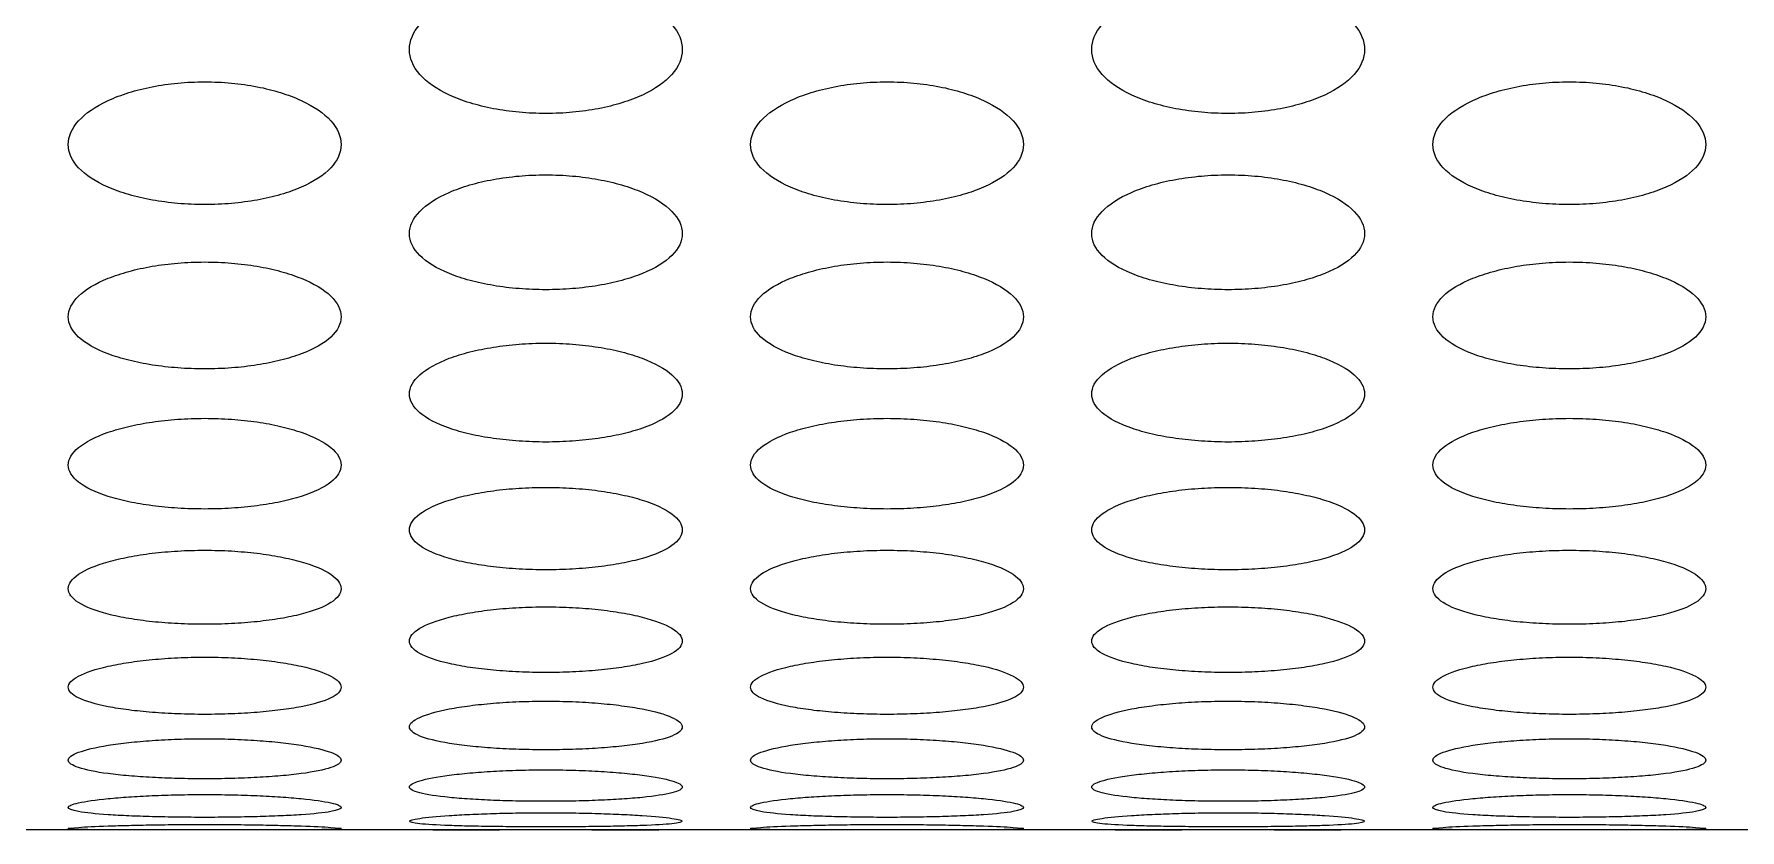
# Model space of a CAD drawing. Header units: millimetres. Extents: x 324 to 7054, y -67 to 2159.
# Drawn here: x 1765 to 1815, y 1321 to 1344.3 of the extents above; entities that cross this region are included whole.
import ezdxf

# ---------------------------------------------------------------- set-up
doc = ezdxf.new("R2010")
doc.units = ezdxf.units.MM
doc.header["$LTSCALE"] = 153.67
doc.layers.get('0').update_dxf_attribs({"linetype": 'CONTINUOUS'})
doc.layers.add('02___PRT_ALL_AXES', color=7, linetype='CONTINUOUS')

msp = doc.modelspace()

# ---------------------------------------------------------------- linework, layer by layer
at = {"linetype": 'Continuous'}
msp.add_line((2024.76484, 1320.97699), (1484.30467, 1320.97699), dxfattribs=at)
at = {"layer": '02___PRT_ALL_AXES', "linetype": 'Continuous'}
for p, q in [((1768.67301, 1320.97699), (1768.6473, 1320.97699)), ((1771.42576, 1320.97699), (1771.39649, 1320.97699)), ((1788.67301, 1320.97699), (1788.6473, 1320.97699)), ((1791.42576, 1320.97699), (1791.39649, 1320.97699)), ((1808.67301, 1320.97699), (1808.6473, 1320.97699)), ((1811.42576, 1320.97699), (1811.39649, 1320.97699))]:
    msp.add_line(p, q, dxfattribs=at)
for points, knots in [([(1780.03476, 1341.97658), (1779.76893, 1341.97674), (1779.24531, 1342.00055), (1778.48961, 1342.10654), (1777.79947, 1342.2769), (1776.98616, 1342.58539), (1776.24385, 1343.10282), (1775.9302, 1343.84947), (1776.24394, 1344.60631), (1776.98437, 1345.14764), (1777.79615, 1345.47568), (1778.48659, 1345.65893), (1779.24381, 1345.77377), (1779.76846, 1345.79963), (1780.03476, 1345.7998)], [0, 0, 0, 0, 0.0625, 0.125, 0.1875, 0.25, 0.375, 0.5, 0.625, 0.75, 0.8125, 0.875, 0.9375, 1, 1, 1, 1]), ([(1780.03476, 1345.7998), (1780.30058, 1345.79962), (1780.8242, 1345.77386), (1781.5799, 1345.6595), (1782.27004, 1345.47679), (1783.08335, 1345.14874), (1783.82566, 1344.6069), (1784.13932, 1343.84804), (1783.82557, 1343.10341), (1783.08514, 1342.58644), (1782.27336, 1342.27793), (1781.58292, 1342.10707), (1780.8257, 1342.00063), (1780.30105, 1341.97674), (1780.03476, 1341.97658)], [0, 0, 0, 0, 0.0625, 0.125, 0.1875, 0.25, 0.375, 0.5, 0.625, 0.75, 0.8125, 0.875, 0.9375, 1, 1, 1, 1]), ([(1800.03476, 1341.97658), (1799.76893, 1341.97674), (1799.24531, 1342.00055), (1798.48961, 1342.10654), (1797.79947, 1342.2769), (1796.98616, 1342.58539), (1796.24385, 1343.10282), (1795.9302, 1343.84947), (1796.24394, 1344.60631), (1796.98437, 1345.14764), (1797.79615, 1345.47568), (1798.48659, 1345.65893), (1799.24381, 1345.77377), (1799.76846, 1345.79963), (1800.03476, 1345.7998)], [0, 0, 0, 0, 0.0625, 0.125, 0.1875, 0.25, 0.375, 0.5, 0.625, 0.75, 0.8125, 0.875, 0.9375, 1, 1, 1, 1]), ([(1800.03476, 1345.7998), (1800.30058, 1345.79962), (1800.8242, 1345.77386), (1801.5799, 1345.6595), (1802.27004, 1345.47679), (1803.08335, 1345.14874), (1803.82566, 1344.6069), (1804.13932, 1343.84804), (1803.82557, 1343.10341), (1803.08514, 1342.58644), (1802.27336, 1342.27793), (1801.58292, 1342.10707), (1800.8257, 1342.00063), (1800.30105, 1341.97674), (1800.03476, 1341.97658)], [0, 0, 0, 0, 0.0625, 0.125, 0.1875, 0.25, 0.375, 0.5, 0.625, 0.75, 0.8125, 0.875, 0.9375, 1, 1, 1, 1]), ([(1770.03476, 1339.30734), (1769.76893, 1339.30749), (1769.24531, 1339.32981), (1768.48961, 1339.42921), (1767.79947, 1339.58902), (1766.98616, 1339.87852), (1766.24385, 1340.36439), (1765.9302, 1341.0664), (1766.24394, 1341.77891), (1766.98437, 1342.28912), (1767.79615, 1342.59849), (1768.48659, 1342.77136), (1769.24381, 1342.87972), (1769.76846, 1342.90413), (1770.03476, 1342.90429)], [0, 0, 0, 0, 0.0625, 0.125, 0.1875, 0.25, 0.375, 0.5, 0.625, 0.75, 0.8125, 0.875, 0.9375, 1, 1, 1, 1]), ([(1770.03476, 1342.90429), (1770.30058, 1342.90412), (1770.8242, 1342.87981), (1771.5799, 1342.7719), (1772.27004, 1342.59953), (1773.08335, 1342.29016), (1773.82566, 1341.77946), (1774.13932, 1341.06506), (1773.82557, 1340.36495), (1773.08514, 1339.8795), (1772.27336, 1339.58999), (1771.58292, 1339.42971), (1770.8257, 1339.32989), (1770.30105, 1339.30748), (1770.03476, 1339.30734)], [0, 0, 0, 0, 0.0625, 0.125, 0.1875, 0.25, 0.375, 0.5, 0.625, 0.75, 0.8125, 0.875, 0.9375, 1, 1, 1, 1]), ([(1790.03476, 1339.30734), (1789.76893, 1339.30749), (1789.24531, 1339.32981), (1788.48961, 1339.42921), (1787.79947, 1339.58902), (1786.98616, 1339.87852), (1786.24385, 1340.36439), (1785.9302, 1341.0664), (1786.24394, 1341.77891), (1786.98437, 1342.28912), (1787.79615, 1342.59849), (1788.48659, 1342.77136), (1789.24381, 1342.87972), (1789.76846, 1342.90413), (1790.03476, 1342.90429)], [0, 0, 0, 0, 0.0625, 0.125, 0.1875, 0.25, 0.375, 0.5, 0.625, 0.75, 0.8125, 0.875, 0.9375, 1, 1, 1, 1]), ([(1790.03476, 1342.90429), (1790.30058, 1342.90412), (1790.8242, 1342.87981), (1791.5799, 1342.7719), (1792.27004, 1342.59953), (1793.08335, 1342.29016), (1793.82566, 1341.77946), (1794.13932, 1341.06506), (1793.82557, 1340.36495), (1793.08514, 1339.8795), (1792.27336, 1339.58999), (1791.58292, 1339.42971), (1790.8257, 1339.32989), (1790.30105, 1339.30748), (1790.03476, 1339.30734)], [0, 0, 0, 0, 0.0625, 0.125, 0.1875, 0.25, 0.375, 0.5, 0.625, 0.75, 0.8125, 0.875, 0.9375, 1, 1, 1, 1]), ([(1810.03476, 1339.30734), (1809.76893, 1339.30749), (1809.24531, 1339.32981), (1808.48961, 1339.42921), (1807.79947, 1339.58902), (1806.98616, 1339.87852), (1806.24385, 1340.36439), (1805.9302, 1341.0664), (1806.24394, 1341.77891), (1806.98437, 1342.28912), (1807.79615, 1342.59849), (1808.48659, 1342.77136), (1809.24381, 1342.87972), (1809.76846, 1342.90413), (1810.03476, 1342.90429)], [0, 0, 0, 0, 0.0625, 0.125, 0.1875, 0.25, 0.375, 0.5, 0.625, 0.75, 0.8125, 0.875, 0.9375, 1, 1, 1, 1]), ([(1810.03476, 1342.90429), (1810.30058, 1342.90412), (1810.8242, 1342.87981), (1811.5799, 1342.7719), (1812.27004, 1342.59953), (1813.08335, 1342.29016), (1813.82566, 1341.77946), (1814.13932, 1341.06506), (1813.82557, 1340.36495), (1813.08514, 1339.8795), (1812.27336, 1339.58999), (1811.58292, 1339.42971), (1810.8257, 1339.32989), (1810.30105, 1339.30748), (1810.03476, 1339.30734)], [0, 0, 0, 0, 0.0625, 0.125, 0.1875, 0.25, 0.375, 0.5, 0.625, 0.75, 0.8125, 0.875, 0.9375, 1, 1, 1, 1]), ([(1780.03476, 1336.81093), (1779.76893, 1336.81107), (1779.24531, 1336.83188), (1778.48961, 1336.9246), (1777.79947, 1337.0737), (1776.98616, 1337.34391), (1776.24385, 1337.79775), (1775.9302, 1338.4544), (1776.24394, 1339.12187), (1776.98437, 1339.60046), (1777.79615, 1339.89084), (1778.48659, 1340.05316), (1779.24381, 1340.15494), (1779.76846, 1340.17786), (1780.03476, 1340.17801)], [0, 0, 0, 0, 0.0625, 0.125, 0.1875, 0.25, 0.375, 0.5, 0.625, 0.75, 0.8125, 0.875, 0.9375, 1, 1, 1, 1]), ([(1780.03476, 1340.17801), (1780.30058, 1340.17786), (1780.8242, 1340.15502), (1781.5799, 1340.05367), (1782.27004, 1339.89182), (1783.08335, 1339.60143), (1783.82566, 1339.12239), (1784.13932, 1338.45314), (1783.82557, 1337.79827), (1783.08514, 1337.34482), (1782.27336, 1337.0746), (1781.58292, 1336.92506), (1780.8257, 1336.83196), (1780.30105, 1336.81107), (1780.03476, 1336.81093)], [0, 0, 0, 0, 0.0625, 0.125, 0.1875, 0.25, 0.375, 0.5, 0.625, 0.75, 0.8125, 0.875, 0.9375, 1, 1, 1, 1]), ([(1800.03476, 1336.81093), (1799.76893, 1336.81107), (1799.24531, 1336.83188), (1798.48961, 1336.9246), (1797.79947, 1337.0737), (1796.98616, 1337.34391), (1796.24385, 1337.79775), (1795.9302, 1338.4544), (1796.24394, 1339.12187), (1796.98437, 1339.60046), (1797.79615, 1339.89084), (1798.48659, 1340.05316), (1799.24381, 1340.15494), (1799.76846, 1340.17786), (1800.03476, 1340.17801)], [0, 0, 0, 0, 0.0625, 0.125, 0.1875, 0.25, 0.375, 0.5, 0.625, 0.75, 0.8125, 0.875, 0.9375, 1, 1, 1, 1]), ([(1800.03476, 1340.17801), (1800.30058, 1340.17786), (1800.8242, 1340.15502), (1801.5799, 1340.05367), (1802.27004, 1339.89182), (1803.08335, 1339.60143), (1803.82566, 1339.12239), (1804.13932, 1338.45314), (1803.82557, 1337.79827), (1803.08514, 1337.34482), (1802.27336, 1337.0746), (1801.58292, 1336.92506), (1800.8257, 1336.83196), (1800.30105, 1336.81107), (1800.03476, 1336.81093)], [0, 0, 0, 0, 0.0625, 0.125, 0.1875, 0.25, 0.375, 0.5, 0.625, 0.75, 0.8125, 0.875, 0.9375, 1, 1, 1, 1]), ([(1770.03476, 1334.48986), (1769.76893, 1334.48999), (1769.24531, 1334.50927), (1768.48961, 1334.59521), (1767.79947, 1334.73345), (1766.98616, 1334.9841), (1766.24385, 1335.40545), (1765.9302, 1336.0161), (1766.24394, 1336.63785), (1766.98437, 1337.08434), (1767.79615, 1337.35545), (1768.48659, 1337.50706), (1769.24381, 1337.60214), (1769.76846, 1337.62356), (1770.03476, 1337.6237)], [0, 0, 0, 0, 0.0625, 0.125, 0.1875, 0.25, 0.375, 0.5, 0.625, 0.75, 0.8125, 0.875, 0.9375, 1, 1, 1, 1]), ([(1770.03476, 1337.6237), (1770.30058, 1337.62356), (1770.8242, 1337.60222), (1771.5799, 1337.50753), (1772.27004, 1337.35636), (1773.08335, 1337.08524), (1773.82566, 1336.63833), (1774.13932, 1336.01493), (1773.82557, 1335.40594), (1773.08514, 1334.98495), (1772.27336, 1334.73429), (1771.58292, 1334.59564), (1770.8257, 1334.50935), (1770.30105, 1334.48998), (1770.03476, 1334.48986)], [0, 0, 0, 0, 0.0625, 0.125, 0.1875, 0.25, 0.375, 0.5, 0.625, 0.75, 0.8125, 0.875, 0.9375, 1, 1, 1, 1]), ([(1790.03476, 1334.48986), (1789.76893, 1334.48999), (1789.24531, 1334.50927), (1788.48961, 1334.59521), (1787.79947, 1334.73345), (1786.98616, 1334.9841), (1786.24385, 1335.40545), (1785.9302, 1336.0161), (1786.24394, 1336.63785), (1786.98437, 1337.08434), (1787.79615, 1337.35545), (1788.48659, 1337.50706), (1789.24381, 1337.60214), (1789.76846, 1337.62356), (1790.03476, 1337.6237)], [0, 0, 0, 0, 0.0625, 0.125, 0.1875, 0.25, 0.375, 0.5, 0.625, 0.75, 0.8125, 0.875, 0.9375, 1, 1, 1, 1]), ([(1790.03476, 1337.6237), (1790.30058, 1337.62356), (1790.8242, 1337.60222), (1791.5799, 1337.50753), (1792.27004, 1337.35636), (1793.08335, 1337.08524), (1793.82566, 1336.63833), (1794.13932, 1336.01493), (1793.82557, 1335.40594), (1793.08514, 1334.98495), (1792.27336, 1334.73429), (1791.58292, 1334.59564), (1790.8257, 1334.50935), (1790.30105, 1334.48998), (1790.03476, 1334.48986)], [0, 0, 0, 0, 0.0625, 0.125, 0.1875, 0.25, 0.375, 0.5, 0.625, 0.75, 0.8125, 0.875, 0.9375, 1, 1, 1, 1]), ([(1810.03476, 1334.48986), (1809.76893, 1334.48999), (1809.24531, 1334.50927), (1808.48961, 1334.59521), (1807.79947, 1334.73345), (1806.98616, 1334.9841), (1806.24385, 1335.40545), (1805.9302, 1336.0161), (1806.24394, 1336.63785), (1806.98437, 1337.08434), (1807.79615, 1337.35545), (1808.48659, 1337.50706), (1809.24381, 1337.60214), (1809.76846, 1337.62356), (1810.03476, 1337.6237)], [0, 0, 0, 0, 0.0625, 0.125, 0.1875, 0.25, 0.375, 0.5, 0.625, 0.75, 0.8125, 0.875, 0.9375, 1, 1, 1, 1]), ([(1810.03476, 1337.6237), (1810.30058, 1337.62356), (1810.8242, 1337.60222), (1811.5799, 1337.50753), (1812.27004, 1337.35636), (1813.08335, 1337.08524), (1813.82566, 1336.63833), (1814.13932, 1336.01493), (1813.82557, 1335.40594), (1813.08514, 1334.98495), (1812.27336, 1334.73429), (1811.58292, 1334.59564), (1810.8257, 1334.50935), (1810.30105, 1334.48998), (1810.03476, 1334.48986)], [0, 0, 0, 0, 0.0625, 0.125, 0.1875, 0.25, 0.375, 0.5, 0.625, 0.75, 0.8125, 0.875, 0.9375, 1, 1, 1, 1]), ([(1780.03476, 1332.34644), (1779.76893, 1332.34656), (1779.24531, 1332.36431), (1778.48961, 1332.44337), (1777.79947, 1332.57061), (1776.98616, 1332.80145), (1776.24385, 1333.1899), (1775.9302, 1333.75392), (1776.24394, 1334.32935), (1776.98437, 1334.74328), (1777.79615, 1334.99484), (1778.48659, 1335.13559), (1779.24381, 1335.22389), (1779.76846, 1335.24379), (1780.03476, 1335.24392)], [0, 0, 0, 0, 0.0625, 0.125, 0.1875, 0.25, 0.375, 0.5, 0.625, 0.75, 0.8125, 0.875, 0.9375, 1, 1, 1, 1]), ([(1780.03476, 1335.24392), (1780.30058, 1335.24379), (1780.8242, 1335.22397), (1781.5799, 1335.13603), (1782.27004, 1334.99569), (1783.08335, 1334.74412), (1783.82566, 1334.32979), (1784.13932, 1333.75284), (1783.82557, 1333.19035), (1783.08514, 1332.80224), (1782.27336, 1332.57139), (1781.58292, 1332.44377), (1780.8257, 1332.36437), (1780.30105, 1332.34656), (1780.03476, 1332.34644)], [0, 0, 0, 0, 0.0625, 0.125, 0.1875, 0.25, 0.375, 0.5, 0.625, 0.75, 0.8125, 0.875, 0.9375, 1, 1, 1, 1]), ([(1800.03476, 1332.34644), (1799.76893, 1332.34656), (1799.24531, 1332.36431), (1798.48961, 1332.44337), (1797.79947, 1332.57061), (1796.98616, 1332.80145), (1796.24385, 1333.1899), (1795.9302, 1333.75392), (1796.24394, 1334.32935), (1796.98437, 1334.74328), (1797.79615, 1334.99484), (1798.48659, 1335.13559), (1799.24381, 1335.22389), (1799.76846, 1335.24379), (1800.03476, 1335.24392)], [0, 0, 0, 0, 0.0625, 0.125, 0.1875, 0.25, 0.375, 0.5, 0.625, 0.75, 0.8125, 0.875, 0.9375, 1, 1, 1, 1]), ([(1800.03476, 1335.24392), (1800.30058, 1335.24379), (1800.8242, 1335.22397), (1801.5799, 1335.13603), (1802.27004, 1334.99569), (1803.08335, 1334.74412), (1803.82566, 1334.32979), (1804.13932, 1333.75284), (1803.82557, 1333.19035), (1803.08514, 1332.80224), (1802.27336, 1332.57139), (1801.58292, 1332.44377), (1800.8257, 1332.36437), (1800.30105, 1332.34656), (1800.03476, 1332.34644)], [0, 0, 0, 0, 0.0625, 0.125, 0.1875, 0.25, 0.375, 0.5, 0.625, 0.75, 0.8125, 0.875, 0.9375, 1, 1, 1, 1]), ([(1770.03476, 1330.38284), (1769.76893, 1330.38294), (1769.24531, 1330.39912), (1768.48961, 1330.47124), (1767.79947, 1330.58736), (1766.98616, 1330.79816), (1766.24385, 1331.15331), (1765.9302, 1331.67014), (1766.24394, 1332.19866), (1766.98437, 1332.57963), (1767.79615, 1332.81139), (1768.48659, 1332.94114), (1769.24381, 1333.02257), (1769.76846, 1333.04092), (1770.03476, 1333.04104)], [0, 0, 0, 0, 0.0625, 0.125, 0.1875, 0.25, 0.375, 0.5, 0.625, 0.75, 0.8125, 0.875, 0.9375, 1, 1, 1, 1]), ([(1770.03476, 1333.04104), (1770.30058, 1333.04092), (1770.8242, 1333.02264), (1771.5799, 1332.94154), (1772.27004, 1332.81218), (1773.08335, 1332.5804), (1773.82566, 1332.19907), (1774.13932, 1331.66915), (1773.82557, 1331.15372), (1773.08514, 1330.79887), (1772.27336, 1330.58807), (1771.58292, 1330.4716), (1770.8257, 1330.39918), (1770.30105, 1330.38294), (1770.03476, 1330.38284)], [0, 0, 0, 0, 0.0625, 0.125, 0.1875, 0.25, 0.375, 0.5, 0.625, 0.75, 0.8125, 0.875, 0.9375, 1, 1, 1, 1]), ([(1790.03476, 1330.38284), (1789.76893, 1330.38294), (1789.24531, 1330.39912), (1788.48961, 1330.47124), (1787.79947, 1330.58736), (1786.98616, 1330.79816), (1786.24385, 1331.15331), (1785.9302, 1331.67014), (1786.24394, 1332.19866), (1786.98437, 1332.57963), (1787.79615, 1332.81139), (1788.48659, 1332.94114), (1789.24381, 1333.02257), (1789.76846, 1333.04092), (1790.03476, 1333.04104)], [0, 0, 0, 0, 0.0625, 0.125, 0.1875, 0.25, 0.375, 0.5, 0.625, 0.75, 0.8125, 0.875, 0.9375, 1, 1, 1, 1]), ([(1790.03476, 1333.04104), (1790.30058, 1333.04092), (1790.8242, 1333.02264), (1791.5799, 1332.94154), (1792.27004, 1332.81218), (1793.08335, 1332.5804), (1793.82566, 1332.19907), (1794.13932, 1331.66915), (1793.82557, 1331.15372), (1793.08514, 1330.79887), (1792.27336, 1330.58807), (1791.58292, 1330.4716), (1790.8257, 1330.39918), (1790.30105, 1330.38294), (1790.03476, 1330.38284)], [0, 0, 0, 0, 0.0625, 0.125, 0.1875, 0.25, 0.375, 0.5, 0.625, 0.75, 0.8125, 0.875, 0.9375, 1, 1, 1, 1]), ([(1810.03476, 1330.38284), (1809.76893, 1330.38294), (1809.24531, 1330.39912), (1808.48961, 1330.47124), (1807.79947, 1330.58736), (1806.98616, 1330.79816), (1806.24385, 1331.15331), (1805.9302, 1331.67014), (1806.24394, 1332.19866), (1806.98437, 1332.57963), (1807.79615, 1332.81139), (1808.48659, 1332.94114), (1809.24381, 1333.02257), (1809.76846, 1333.04092), (1810.03476, 1333.04104)], [0, 0, 0, 0, 0.0625, 0.125, 0.1875, 0.25, 0.375, 0.5, 0.625, 0.75, 0.8125, 0.875, 0.9375, 1, 1, 1, 1]), ([(1810.03476, 1333.04104), (1810.30058, 1333.04092), (1810.8242, 1333.02264), (1811.5799, 1332.94154), (1812.27004, 1332.81218), (1813.08335, 1332.5804), (1813.82566, 1332.19907), (1814.13932, 1331.66915), (1813.82557, 1331.15372), (1813.08514, 1330.79887), (1812.27336, 1330.58807), (1811.58292, 1330.4716), (1810.8257, 1330.39918), (1810.30105, 1330.38294), (1810.03476, 1330.38284)], [0, 0, 0, 0, 0.0625, 0.125, 0.1875, 0.25, 0.375, 0.5, 0.625, 0.75, 0.8125, 0.875, 0.9375, 1, 1, 1, 1]), ([(1780.03476, 1328.601), (1779.76893, 1328.6011), (1779.24531, 1328.6157), (1778.48961, 1328.6808), (1777.79947, 1328.78567), (1776.98616, 1328.97622), (1776.24385, 1329.29772), (1775.9302, 1329.76685), (1776.24394, 1330.24793), (1776.98437, 1330.59555), (1777.79615, 1330.80729), (1778.48659, 1330.92589), (1779.24381, 1331.00037), (1779.76846, 1331.01716), (1780.03476, 1331.01727)], [0, 0, 0, 0, 0.0625, 0.125, 0.1875, 0.25, 0.375, 0.5, 0.625, 0.75, 0.8125, 0.875, 0.9375, 1, 1, 1, 1]), ([(1780.03476, 1331.01727), (1780.30058, 1331.01716), (1780.8242, 1331.00043), (1781.5799, 1330.92626), (1782.27004, 1330.808), (1783.08335, 1330.59625), (1783.82566, 1330.2483), (1784.13932, 1329.76595), (1783.82557, 1329.29809), (1783.08514, 1328.97687), (1782.27336, 1328.78631), (1781.58292, 1328.68112), (1780.8257, 1328.61575), (1780.30105, 1328.60109), (1780.03476, 1328.601)], [0, 0, 0, 0, 0.0625, 0.125, 0.1875, 0.25, 0.375, 0.5, 0.625, 0.75, 0.8125, 0.875, 0.9375, 1, 1, 1, 1]), ([(1800.03476, 1328.601), (1799.76893, 1328.6011), (1799.24531, 1328.6157), (1798.48961, 1328.6808), (1797.79947, 1328.78567), (1796.98616, 1328.97622), (1796.24385, 1329.29772), (1795.9302, 1329.76685), (1796.24394, 1330.24793), (1796.98437, 1330.59555), (1797.79615, 1330.80729), (1798.48659, 1330.92589), (1799.24381, 1331.00037), (1799.76846, 1331.01716), (1800.03476, 1331.01727)], [0, 0, 0, 0, 0.0625, 0.125, 0.1875, 0.25, 0.375, 0.5, 0.625, 0.75, 0.8125, 0.875, 0.9375, 1, 1, 1, 1]), ([(1800.03476, 1331.01727), (1800.30058, 1331.01716), (1800.8242, 1331.00043), (1801.5799, 1330.92626), (1802.27004, 1330.808), (1803.08335, 1330.59625), (1803.82566, 1330.2483), (1804.13932, 1329.76595), (1803.82557, 1329.29809), (1803.08514, 1328.97687), (1802.27336, 1328.78631), (1801.58292, 1328.68112), (1800.8257, 1328.61575), (1800.30105, 1328.60109), (1800.03476, 1328.601)], [0, 0, 0, 0, 0.0625, 0.125, 0.1875, 0.25, 0.375, 0.5, 0.625, 0.75, 0.8125, 0.875, 0.9375, 1, 1, 1, 1]), ([(1770.03476, 1327.00272), (1769.76893, 1327.0028), (1769.24531, 1327.01581), (1768.48961, 1327.07382), (1767.79947, 1327.16735), (1766.98616, 1327.33746), (1766.24385, 1327.62498), (1765.9302, 1328.04594), (1766.24394, 1328.4791), (1766.98437, 1328.79302), (1767.79615, 1328.98452), (1768.48659, 1329.09188), (1769.24381, 1329.15933), (1769.76846, 1329.17453), (1770.03476, 1329.17463)], [0, 0, 0, 0, 0.0625, 0.125, 0.1875, 0.25, 0.375, 0.5, 0.625, 0.75, 0.8125, 0.875, 0.9375, 1, 1, 1, 1]), ([(1770.03476, 1329.17463), (1770.30058, 1329.17453), (1770.8242, 1329.15938), (1771.5799, 1329.09221), (1772.27004, 1328.98517), (1773.08335, 1328.79366), (1773.82566, 1328.47943), (1774.13932, 1328.04513), (1773.82557, 1327.62532), (1773.08514, 1327.33804), (1772.27336, 1327.16792), (1771.58292, 1327.07411), (1770.8257, 1327.01586), (1770.30105, 1327.0028), (1770.03476, 1327.00272)], [0, 0, 0, 0, 0.0625, 0.125, 0.1875, 0.25, 0.375, 0.5, 0.625, 0.75, 0.8125, 0.875, 0.9375, 1, 1, 1, 1]), ([(1790.03476, 1327.00272), (1789.76893, 1327.0028), (1789.24531, 1327.01581), (1788.48961, 1327.07382), (1787.79947, 1327.16735), (1786.98616, 1327.33746), (1786.24385, 1327.62498), (1785.9302, 1328.04594), (1786.24394, 1328.4791), (1786.98437, 1328.79302), (1787.79615, 1328.98452), (1788.48659, 1329.09188), (1789.24381, 1329.15933), (1789.76846, 1329.17453), (1790.03476, 1329.17463)], [0, 0, 0, 0, 0.0625, 0.125, 0.1875, 0.25, 0.375, 0.5, 0.625, 0.75, 0.8125, 0.875, 0.9375, 1, 1, 1, 1]), ([(1790.03476, 1329.17463), (1790.30058, 1329.17453), (1790.8242, 1329.15938), (1791.5799, 1329.09221), (1792.27004, 1328.98517), (1793.08335, 1328.79366), (1793.82566, 1328.47943), (1794.13932, 1328.04513), (1793.82557, 1327.62532), (1793.08514, 1327.33804), (1792.27336, 1327.16792), (1791.58292, 1327.07411), (1790.8257, 1327.01586), (1790.30105, 1327.0028), (1790.03476, 1327.00272)], [0, 0, 0, 0, 0.0625, 0.125, 0.1875, 0.25, 0.375, 0.5, 0.625, 0.75, 0.8125, 0.875, 0.9375, 1, 1, 1, 1]), ([(1810.03476, 1327.00272), (1809.76893, 1327.0028), (1809.24531, 1327.01581), (1808.48961, 1327.07382), (1807.79947, 1327.16735), (1806.98616, 1327.33746), (1806.24385, 1327.62498), (1805.9302, 1328.04594), (1806.24394, 1328.4791), (1806.98437, 1328.79302), (1807.79615, 1328.98452), (1808.48659, 1329.09188), (1809.24381, 1329.15933), (1809.76846, 1329.17453), (1810.03476, 1329.17463)], [0, 0, 0, 0, 0.0625, 0.125, 0.1875, 0.25, 0.375, 0.5, 0.625, 0.75, 0.8125, 0.875, 0.9375, 1, 1, 1, 1]), ([(1810.03476, 1329.17463), (1810.30058, 1329.17453), (1810.8242, 1329.15938), (1811.5799, 1329.09221), (1812.27004, 1328.98517), (1813.08335, 1328.79366), (1813.82566, 1328.47943), (1814.13932, 1328.04513), (1813.82557, 1327.62532), (1813.08514, 1327.33804), (1812.27336, 1327.16792), (1811.58292, 1327.07411), (1810.8257, 1327.01586), (1810.30105, 1327.0028), (1810.03476, 1327.00272)], [0, 0, 0, 0, 0.0625, 0.125, 0.1875, 0.25, 0.375, 0.5, 0.625, 0.75, 0.8125, 0.875, 0.9375, 1, 1, 1, 1]), ([(1780.03476, 1325.58959), (1779.76893, 1325.58966), (1779.24531, 1325.60106), (1778.48961, 1325.65193), (1777.79947, 1325.73402), (1776.98616, 1325.88352), (1776.24385, 1326.13678), (1775.9302, 1326.50914), (1776.24394, 1326.89395), (1776.98437, 1327.17386), (1777.79615, 1327.34493), (1778.48659, 1327.44092), (1779.24381, 1327.50128), (1779.76846, 1327.51489), (1780.03476, 1327.51498)], [0, 0, 0, 0, 0.0625, 0.125, 0.1875, 0.25, 0.375, 0.5, 0.625, 0.75, 0.8125, 0.875, 0.9375, 1, 1, 1, 1]), ([(1780.03476, 1327.51498), (1780.30058, 1327.51489), (1780.8242, 1327.50133), (1781.5799, 1327.44122), (1782.27004, 1327.34551), (1783.08335, 1327.17444), (1783.82566, 1326.89424), (1784.13932, 1326.50842), (1783.82557, 1326.13708), (1783.08514, 1325.88403), (1782.27336, 1325.73452), (1781.58292, 1325.65219), (1780.8257, 1325.6011), (1780.30105, 1325.58966), (1780.03476, 1325.58959)], [0, 0, 0, 0, 0.0625, 0.125, 0.1875, 0.25, 0.375, 0.5, 0.625, 0.75, 0.8125, 0.875, 0.9375, 1, 1, 1, 1]), ([(1800.03476, 1325.58959), (1799.76893, 1325.58966), (1799.24531, 1325.60106), (1798.48961, 1325.65193), (1797.79947, 1325.73402), (1796.98616, 1325.88352), (1796.24385, 1326.13678), (1795.9302, 1326.50914), (1796.24394, 1326.89395), (1796.98437, 1327.17386), (1797.79615, 1327.34493), (1798.48659, 1327.44092), (1799.24381, 1327.50128), (1799.76846, 1327.51489), (1800.03476, 1327.51498)], [0, 0, 0, 0, 0.0625, 0.125, 0.1875, 0.25, 0.375, 0.5, 0.625, 0.75, 0.8125, 0.875, 0.9375, 1, 1, 1, 1]), ([(1800.03476, 1327.51498), (1800.30058, 1327.51489), (1800.8242, 1327.50133), (1801.5799, 1327.44122), (1802.27004, 1327.34551), (1803.08335, 1327.17444), (1803.82566, 1326.89424), (1804.13932, 1326.50842), (1803.82557, 1326.13708), (1803.08514, 1325.88403), (1802.27336, 1325.73452), (1801.58292, 1325.65219), (1800.8257, 1325.6011), (1800.30105, 1325.58966), (1800.03476, 1325.58959)], [0, 0, 0, 0, 0.0625, 0.125, 0.1875, 0.25, 0.375, 0.5, 0.625, 0.75, 0.8125, 0.875, 0.9375, 1, 1, 1, 1]), ([(1770.03476, 1324.36303), (1769.76893, 1324.36309), (1769.24531, 1324.37287), (1768.48961, 1324.41655), (1767.79947, 1324.48712), (1766.98616, 1324.61585), (1766.24385, 1324.8346), (1765.9302, 1325.15799), (1766.24394, 1325.49406), (1766.98437, 1325.73969), (1767.79615, 1325.89015), (1768.48659, 1325.97469), (1769.24381, 1326.02788), (1769.76846, 1326.03989), (1770.03476, 1326.03997)], [0, 0, 0, 0, 0.0625, 0.125, 0.1875, 0.25, 0.375, 0.5, 0.625, 0.75, 0.8125, 0.875, 0.9375, 1, 1, 1, 1]), ([(1770.03476, 1326.03997), (1770.30058, 1326.03989), (1770.8242, 1326.02793), (1771.5799, 1325.97495), (1772.27004, 1325.89066), (1773.08335, 1325.74019), (1773.82566, 1325.49432), (1774.13932, 1325.15737), (1773.82557, 1324.83485), (1773.08514, 1324.61629), (1772.27336, 1324.48755), (1771.58292, 1324.41677), (1770.8257, 1324.37291), (1770.30105, 1324.36309), (1770.03476, 1324.36303)], [0, 0, 0, 0, 0.0625, 0.125, 0.1875, 0.25, 0.375, 0.5, 0.625, 0.75, 0.8125, 0.875, 0.9375, 1, 1, 1, 1]), ([(1790.03476, 1324.36303), (1789.76893, 1324.36309), (1789.24531, 1324.37287), (1788.48961, 1324.41655), (1787.79947, 1324.48712), (1786.98616, 1324.61585), (1786.24385, 1324.8346), (1785.9302, 1325.15799), (1786.24394, 1325.49406), (1786.98437, 1325.73969), (1787.79615, 1325.89015), (1788.48659, 1325.97469), (1789.24381, 1326.02788), (1789.76846, 1326.03989), (1790.03476, 1326.03997)], [0, 0, 0, 0, 0.0625, 0.125, 0.1875, 0.25, 0.375, 0.5, 0.625, 0.75, 0.8125, 0.875, 0.9375, 1, 1, 1, 1]), ([(1790.03476, 1326.03997), (1790.30058, 1326.03989), (1790.8242, 1326.02793), (1791.5799, 1325.97495), (1792.27004, 1325.89066), (1793.08335, 1325.74019), (1793.82566, 1325.49432), (1794.13932, 1325.15737), (1793.82557, 1324.83485), (1793.08514, 1324.61629), (1792.27336, 1324.48755), (1791.58292, 1324.41677), (1790.8257, 1324.37291), (1790.30105, 1324.36309), (1790.03476, 1324.36303)], [0, 0, 0, 0, 0.0625, 0.125, 0.1875, 0.25, 0.375, 0.5, 0.625, 0.75, 0.8125, 0.875, 0.9375, 1, 1, 1, 1]), ([(1810.03476, 1324.36303), (1809.76893, 1324.36309), (1809.24531, 1324.37287), (1808.48961, 1324.41655), (1807.79947, 1324.48712), (1806.98616, 1324.61585), (1806.24385, 1324.8346), (1805.9302, 1325.15799), (1806.24394, 1325.49406), (1806.98437, 1325.73969), (1807.79615, 1325.89015), (1808.48659, 1325.97469), (1809.24381, 1326.02788), (1809.76846, 1326.03989), (1810.03476, 1326.03997)], [0, 0, 0, 0, 0.0625, 0.125, 0.1875, 0.25, 0.375, 0.5, 0.625, 0.75, 0.8125, 0.875, 0.9375, 1, 1, 1, 1]), ([(1810.03476, 1326.03997), (1810.30058, 1326.03989), (1810.8242, 1326.02793), (1811.5799, 1325.97495), (1812.27004, 1325.89066), (1813.08335, 1325.74019), (1813.82566, 1325.49432), (1814.13932, 1325.15737), (1813.82557, 1324.83485), (1813.08514, 1324.61629), (1812.27336, 1324.48755), (1811.58292, 1324.41677), (1810.8257, 1324.37291), (1810.30105, 1324.36309), (1810.03476, 1324.36303)], [0, 0, 0, 0, 0.0625, 0.125, 0.1875, 0.25, 0.375, 0.5, 0.625, 0.75, 0.8125, 0.875, 0.9375, 1, 1, 1, 1]), ([(1780.03476, 1323.32426), (1779.76893, 1323.32432), (1779.24531, 1323.33247), (1778.48961, 1323.36891), (1777.79947, 1323.42788), (1776.98616, 1323.53573), (1776.24385, 1323.71974), (1775.9302, 1323.99384), (1776.24394, 1324.28084), (1776.98437, 1324.49193), (1777.79615, 1324.62163), (1778.48659, 1324.69463), (1779.24381, 1324.74062), (1779.76846, 1324.751), (1780.03476, 1324.75107)], [0, 0, 0, 0, 0.0625, 0.125, 0.1875, 0.25, 0.375, 0.5, 0.625, 0.75, 0.8125, 0.875, 0.9375, 1, 1, 1, 1]), ([(1780.03476, 1324.75107), (1780.30058, 1324.751), (1780.8242, 1324.74066), (1781.5799, 1324.69486), (1782.27004, 1324.62207), (1783.08335, 1324.49236), (1783.82566, 1324.28105), (1784.13932, 1323.99331), (1783.82557, 1323.71996), (1783.08514, 1323.5361), (1782.27336, 1323.42825), (1781.58292, 1323.36909), (1780.8257, 1323.3325), (1780.30105, 1323.32431), (1780.03476, 1323.32426)], [0, 0, 0, 0, 0.0625, 0.125, 0.1875, 0.25, 0.375, 0.5, 0.625, 0.75, 0.8125, 0.875, 0.9375, 1, 1, 1, 1]), ([(1800.03476, 1323.32426), (1799.76893, 1323.32432), (1799.24531, 1323.33247), (1798.48961, 1323.36891), (1797.79947, 1323.42788), (1796.98616, 1323.53573), (1796.24385, 1323.71974), (1795.9302, 1323.99384), (1796.24394, 1324.28084), (1796.98437, 1324.49193), (1797.79615, 1324.62163), (1798.48659, 1324.69463), (1799.24381, 1324.74062), (1799.76846, 1324.751), (1800.03476, 1324.75107)], [0, 0, 0, 0, 0.0625, 0.125, 0.1875, 0.25, 0.375, 0.5, 0.625, 0.75, 0.8125, 0.875, 0.9375, 1, 1, 1, 1]), ([(1800.03476, 1324.75107), (1800.30058, 1324.751), (1800.8242, 1324.74066), (1801.5799, 1324.69486), (1802.27004, 1324.62207), (1803.08335, 1324.49236), (1803.82566, 1324.28105), (1804.13932, 1323.99331), (1803.82557, 1323.71996), (1803.08514, 1323.5361), (1802.27336, 1323.42825), (1801.58292, 1323.36909), (1800.8257, 1323.3325), (1800.30105, 1323.32431), (1800.03476, 1323.32426)], [0, 0, 0, 0, 0.0625, 0.125, 0.1875, 0.25, 0.375, 0.5, 0.625, 0.75, 0.8125, 0.875, 0.9375, 1, 1, 1, 1]), ([(1770.03476, 1322.47433), (1769.76893, 1322.47438), (1769.24531, 1322.48089), (1768.48961, 1322.51006), (1767.79947, 1322.55738), (1766.98616, 1322.64423), (1766.24385, 1322.79332), (1765.9302, 1323.01786), (1766.24394, 1323.25549), (1766.98437, 1323.43184), (1767.79615, 1323.54066), (1768.48659, 1323.60204), (1769.24381, 1323.64077), (1769.76846, 1323.64952), (1770.03476, 1323.64958)], [0, 0, 0, 0, 0.0625, 0.125, 0.1875, 0.25, 0.375, 0.5, 0.625, 0.75, 0.8125, 0.875, 0.9375, 1, 1, 1, 1]), ([(1770.03476, 1323.64958), (1770.30058, 1323.64952), (1770.8242, 1323.6408), (1771.5799, 1323.60223), (1772.27004, 1323.54102), (1773.08335, 1323.4322), (1773.82566, 1323.25567), (1774.13932, 1323.01742), (1773.82557, 1322.7935), (1773.08514, 1322.64453), (1772.27336, 1322.55767), (1771.58292, 1322.51021), (1770.8257, 1322.48092), (1770.30105, 1322.47438), (1770.03476, 1322.47433)], [0, 0, 0, 0, 0.0625, 0.125, 0.1875, 0.25, 0.375, 0.5, 0.625, 0.75, 0.8125, 0.875, 0.9375, 1, 1, 1, 1]), ([(1790.03476, 1322.47433), (1789.76893, 1322.47438), (1789.24531, 1322.48089), (1788.48961, 1322.51006), (1787.79947, 1322.55738), (1786.98616, 1322.64423), (1786.24385, 1322.79332), (1785.9302, 1323.01786), (1786.24394, 1323.25549), (1786.98437, 1323.43184), (1787.79615, 1323.54066), (1788.48659, 1323.60204), (1789.24381, 1323.64077), (1789.76846, 1323.64952), (1790.03476, 1323.64958)], [0, 0, 0, 0, 0.0625, 0.125, 0.1875, 0.25, 0.375, 0.5, 0.625, 0.75, 0.8125, 0.875, 0.9375, 1, 1, 1, 1]), ([(1790.03476, 1323.64958), (1790.30058, 1323.64952), (1790.8242, 1323.6408), (1791.5799, 1323.60223), (1792.27004, 1323.54102), (1793.08335, 1323.4322), (1793.82566, 1323.25567), (1794.13932, 1323.01742), (1793.82557, 1322.7935), (1793.08514, 1322.64453), (1792.27336, 1322.55767), (1791.58292, 1322.51021), (1790.8257, 1322.48092), (1790.30105, 1322.47438), (1790.03476, 1322.47433)], [0, 0, 0, 0, 0.0625, 0.125, 0.1875, 0.25, 0.375, 0.5, 0.625, 0.75, 0.8125, 0.875, 0.9375, 1, 1, 1, 1]), ([(1810.03476, 1322.47433), (1809.76893, 1322.47438), (1809.24531, 1322.48089), (1808.48961, 1322.51006), (1807.79947, 1322.55738), (1806.98616, 1322.64423), (1806.24385, 1322.79332), (1805.9302, 1323.01786), (1806.24394, 1323.25549), (1806.98437, 1323.43184), (1807.79615, 1323.54066), (1808.48659, 1323.60204), (1809.24381, 1323.64077), (1809.76846, 1323.64952), (1810.03476, 1323.64958)], [0, 0, 0, 0, 0.0625, 0.125, 0.1875, 0.25, 0.375, 0.5, 0.625, 0.75, 0.8125, 0.875, 0.9375, 1, 1, 1, 1]), ([(1810.03476, 1323.64958), (1810.30058, 1323.64952), (1810.8242, 1323.6408), (1811.5799, 1323.60223), (1812.27004, 1323.54102), (1813.08335, 1323.4322), (1813.82566, 1323.25567), (1814.13932, 1323.01742), (1813.82557, 1322.7935), (1813.08514, 1322.64453), (1812.27336, 1322.55767), (1811.58292, 1322.51021), (1810.8257, 1322.48092), (1810.30105, 1322.47438), (1810.03476, 1322.47433)], [0, 0, 0, 0, 0.0625, 0.125, 0.1875, 0.25, 0.375, 0.5, 0.625, 0.75, 0.8125, 0.875, 0.9375, 1, 1, 1, 1]), ([(1780.03476, 1321.81409), (1779.76893, 1321.81412), (1779.24531, 1321.819), (1778.48961, 1321.84086), (1777.79947, 1321.87649), (1776.98616, 1321.94225), (1776.24385, 1322.05627), (1775.9302, 1322.23102), (1776.24394, 1322.41905), (1776.98437, 1322.56047), (1777.79615, 1322.6483), (1778.48659, 1322.69801), (1779.24381, 1322.72945), (1779.76846, 1322.73656), (1780.03476, 1322.7366)], [0, 0, 0, 0, 0.0625, 0.125, 0.1875, 0.25, 0.375, 0.5, 0.625, 0.75, 0.8125, 0.875, 0.9375, 1, 1, 1, 1]), ([(1780.03476, 1322.7366), (1780.30058, 1322.73656), (1780.8242, 1322.72947), (1781.5799, 1322.69816), (1782.27004, 1322.6486), (1783.08335, 1322.56076), (1783.82566, 1322.41919), (1784.13932, 1322.23067), (1783.82557, 1322.05641), (1783.08514, 1321.94247), (1782.27336, 1321.87671), (1781.58292, 1321.84097), (1780.8257, 1321.81902), (1780.30105, 1321.81412), (1780.03476, 1321.81409)], [0, 0, 0, 0, 0.0625, 0.125, 0.1875, 0.25, 0.375, 0.5, 0.625, 0.75, 0.8125, 0.875, 0.9375, 1, 1, 1, 1]), ([(1800.03476, 1321.81409), (1799.76893, 1321.81412), (1799.24531, 1321.819), (1798.48961, 1321.84086), (1797.79947, 1321.87649), (1796.98616, 1321.94225), (1796.24385, 1322.05627), (1795.9302, 1322.23102), (1796.24394, 1322.41905), (1796.98437, 1322.56047), (1797.79615, 1322.6483), (1798.48659, 1322.69801), (1799.24381, 1322.72945), (1799.76846, 1322.73656), (1800.03476, 1322.7366)], [0, 0, 0, 0, 0.0625, 0.125, 0.1875, 0.25, 0.375, 0.5, 0.625, 0.75, 0.8125, 0.875, 0.9375, 1, 1, 1, 1]), ([(1800.03476, 1322.7366), (1800.30058, 1322.73656), (1800.8242, 1322.72947), (1801.5799, 1322.69816), (1802.27004, 1322.6486), (1803.08335, 1322.56076), (1803.82566, 1322.41919), (1804.13932, 1322.23067), (1803.82557, 1322.05641), (1803.08514, 1321.94247), (1802.27336, 1321.87671), (1801.58292, 1321.84097), (1800.8257, 1321.81902), (1800.30105, 1321.81412), (1800.03476, 1321.81409)], [0, 0, 0, 0, 0.0625, 0.125, 0.1875, 0.25, 0.375, 0.5, 0.625, 0.75, 0.8125, 0.875, 0.9375, 1, 1, 1, 1]), ([(1770.03476, 1321.3442), (1769.76893, 1321.34422), (1769.24531, 1321.34745), (1768.48961, 1321.36199), (1767.79947, 1321.38588), (1766.98616, 1321.43049), (1766.24385, 1321.50932), (1765.9302, 1321.63411), (1766.24394, 1321.77235), (1766.98437, 1321.87871), (1767.79615, 1321.94545), (1768.48659, 1321.98344), (1769.24381, 1322.00755), (1769.76846, 1322.01302), (1770.03476, 1322.01305)], [0, 0, 0, 0, 0.0625, 0.125, 0.1875, 0.25, 0.375, 0.5, 0.625, 0.75, 0.8125, 0.875, 0.9375, 1, 1, 1, 1]), ([(1770.03476, 1322.01305), (1770.30058, 1322.01301), (1770.8242, 1322.00757), (1771.5799, 1321.98356), (1772.27004, 1321.94568), (1773.08335, 1321.87893), (1773.82566, 1321.77245), (1774.13932, 1321.63386), (1773.82557, 1321.50942), (1773.08514, 1321.43064), (1772.27336, 1321.38602), (1771.58292, 1321.36206), (1770.8257, 1321.34746), (1770.30105, 1321.34422), (1770.03476, 1321.3442)], [0, 0, 0, 0, 0.0625, 0.125, 0.1875, 0.25, 0.375, 0.5, 0.625, 0.75, 0.8125, 0.875, 0.9375, 1, 1, 1, 1]), ([(1790.03476, 1321.3442), (1789.76893, 1321.34422), (1789.24531, 1321.34745), (1788.48961, 1321.36199), (1787.79947, 1321.38588), (1786.98616, 1321.43049), (1786.24385, 1321.50932), (1785.9302, 1321.63411), (1786.24394, 1321.77235), (1786.98437, 1321.87871), (1787.79615, 1321.94545), (1788.48659, 1321.98344), (1789.24381, 1322.00755), (1789.76846, 1322.01302), (1790.03476, 1322.01305)], [0, 0, 0, 0, 0.0625, 0.125, 0.1875, 0.25, 0.375, 0.5, 0.625, 0.75, 0.8125, 0.875, 0.9375, 1, 1, 1, 1]), ([(1790.03476, 1322.01305), (1790.30058, 1322.01301), (1790.8242, 1322.00757), (1791.5799, 1321.98356), (1792.27004, 1321.94568), (1793.08335, 1321.87893), (1793.82566, 1321.77245), (1794.13932, 1321.63386), (1793.82557, 1321.50942), (1793.08514, 1321.43064), (1792.27336, 1321.38602), (1791.58292, 1321.36206), (1790.8257, 1321.34746), (1790.30105, 1321.34422), (1790.03476, 1321.3442)], [0, 0, 0, 0, 0.0625, 0.125, 0.1875, 0.25, 0.375, 0.5, 0.625, 0.75, 0.8125, 0.875, 0.9375, 1, 1, 1, 1]), ([(1810.03476, 1321.3442), (1809.76893, 1321.34422), (1809.24531, 1321.34745), (1808.48961, 1321.36199), (1807.79947, 1321.38588), (1806.98616, 1321.43049), (1806.24385, 1321.50932), (1805.9302, 1321.63411), (1806.24394, 1321.77235), (1806.98437, 1321.87871), (1807.79615, 1321.94545), (1808.48659, 1321.98344), (1809.24381, 1322.00755), (1809.76846, 1322.01302), (1810.03476, 1322.01305)], [0, 0, 0, 0, 0.0625, 0.125, 0.1875, 0.25, 0.375, 0.5, 0.625, 0.75, 0.8125, 0.875, 0.9375, 1, 1, 1, 1]), ([(1810.03476, 1322.01305), (1810.30058, 1322.01301), (1810.8242, 1322.00757), (1811.5799, 1321.98356), (1812.27004, 1321.94568), (1813.08335, 1321.87893), (1813.82566, 1321.77245), (1814.13932, 1321.63386), (1813.82557, 1321.50942), (1813.08514, 1321.43064), (1812.27336, 1321.38602), (1811.58292, 1321.36206), (1810.8257, 1321.34746), (1810.30105, 1321.34422), (1810.03476, 1321.3442)], [0, 0, 0, 0, 0.0625, 0.125, 0.1875, 0.25, 0.375, 0.5, 0.625, 0.75, 0.8125, 0.875, 0.9375, 1, 1, 1, 1]), ([(1768.6473, 1320.97699), (1768.59797, 1320.97699), (1768.30586, 1320.97702), (1767.79947, 1320.97728), (1766.98616, 1320.97948), (1766.24385, 1320.98774), (1765.9302, 1321.01228), (1766.24394, 1321.05058), (1766.98437, 1321.08653), (1767.79615, 1321.11093), (1768.48659, 1321.12536), (1769.24381, 1321.13475), (1769.76846, 1321.13691), (1770.03476, 1321.13692)], [0, 0, 0, 0, 0.01417063, 0.08458701, 0.15500339, 0.29583616, 0.43666893, 0.5775017, 0.71833446, 0.78875085, 0.85916723, 0.92958362, 1, 1, 1, 1]), ([(1770.03476, 1321.13692), (1770.30058, 1321.13691), (1770.8242, 1321.13476), (1771.5799, 1321.12541), (1772.27004, 1321.11101), (1773.08335, 1321.0866), (1773.82566, 1321.0506), (1774.13932, 1321.01222), (1773.82557, 1320.98777), (1773.08514, 1320.97949), (1772.27336, 1320.97729), (1771.76705, 1320.97702), (1771.47485, 1320.97699), (1771.42576, 1320.97699)], [0, 0, 0, 0, 0.07042265, 0.1408453, 0.21126795, 0.2816906, 0.4225359, 0.5633812, 0.7042265, 0.8450718, 0.91549445, 0.9859171, 1, 1, 1, 1]), ([(1780.03476, 1321.06512), (1779.76893, 1321.06513), (1779.24531, 1321.06671), (1778.48961, 1321.07391), (1777.79947, 1321.08604), (1776.98616, 1321.10945), (1776.24385, 1321.15303), (1775.9302, 1321.22772), (1776.24394, 1321.31604), (1776.98437, 1321.38723), (1777.79615, 1321.43283), (1778.48659, 1321.45905), (1779.24381, 1321.47581), (1779.76846, 1321.47962), (1780.03476, 1321.47965)], [0, 0, 0, 0, 0.0625, 0.125, 0.1875, 0.25, 0.375, 0.5, 0.625, 0.75, 0.8125, 0.875, 0.9375, 1, 1, 1, 1]), ([(1780.03476, 1321.47965), (1780.30058, 1321.47962), (1780.8242, 1321.47582), (1781.5799, 1321.45913), (1782.27004, 1321.43298), (1783.08335, 1321.38738), (1783.82566, 1321.3161), (1784.13932, 1321.22757), (1783.82557, 1321.15309), (1783.08514, 1321.10954), (1782.27336, 1321.08612), (1781.58292, 1321.07394), (1780.8257, 1321.06671), (1780.30105, 1321.06513), (1780.03476, 1321.06512)], [0, 0, 0, 0, 0.0625, 0.125, 0.1875, 0.25, 0.375, 0.5, 0.625, 0.75, 0.8125, 0.875, 0.9375, 1, 1, 1, 1]), ([(1788.6473, 1320.97699), (1788.59797, 1320.97699), (1788.30586, 1320.97702), (1787.79947, 1320.97728), (1786.98616, 1320.97948), (1786.24385, 1320.98774), (1785.9302, 1321.01228), (1786.24394, 1321.05058), (1786.98437, 1321.08653), (1787.79615, 1321.11093), (1788.48659, 1321.12536), (1789.24381, 1321.13475), (1789.76846, 1321.13691), (1790.03476, 1321.13692)], [0, 0, 0, 0, 0.01417063, 0.08458701, 0.15500339, 0.29583616, 0.43666893, 0.5775017, 0.71833446, 0.78875085, 0.85916723, 0.92958362, 1, 1, 1, 1]), ([(1790.03476, 1321.13692), (1790.30058, 1321.13691), (1790.8242, 1321.13476), (1791.5799, 1321.12541), (1792.27004, 1321.11101), (1793.08335, 1321.0866), (1793.82566, 1321.0506), (1794.13932, 1321.01222), (1793.82557, 1320.98777), (1793.08514, 1320.97949), (1792.27336, 1320.97729), (1791.76705, 1320.97702), (1791.47485, 1320.97699), (1791.42576, 1320.97699)], [0, 0, 0, 0, 0.07042265, 0.1408453, 0.21126795, 0.2816906, 0.4225359, 0.5633812, 0.7042265, 0.8450718, 0.91549445, 0.9859171, 1, 1, 1, 1]), ([(1800.03476, 1321.06512), (1799.76893, 1321.06513), (1799.24531, 1321.06671), (1798.48961, 1321.07391), (1797.79947, 1321.08604), (1796.98616, 1321.10945), (1796.24385, 1321.15303), (1795.9302, 1321.22772), (1796.24394, 1321.31604), (1796.98437, 1321.38723), (1797.79615, 1321.43283), (1798.48659, 1321.45905), (1799.24381, 1321.47581), (1799.76846, 1321.47962), (1800.03476, 1321.47965)], [0, 0, 0, 0, 0.0625, 0.125, 0.1875, 0.25, 0.375, 0.5, 0.625, 0.75, 0.8125, 0.875, 0.9375, 1, 1, 1, 1]), ([(1800.03476, 1321.47965), (1800.30058, 1321.47962), (1800.8242, 1321.47582), (1801.5799, 1321.45913), (1802.27004, 1321.43298), (1803.08335, 1321.38738), (1803.82566, 1321.3161), (1804.13932, 1321.22757), (1803.82557, 1321.15309), (1803.08514, 1321.10954), (1802.27336, 1321.08612), (1801.58292, 1321.07394), (1800.8257, 1321.06671), (1800.30105, 1321.06513), (1800.03476, 1321.06512)], [0, 0, 0, 0, 0.0625, 0.125, 0.1875, 0.25, 0.375, 0.5, 0.625, 0.75, 0.8125, 0.875, 0.9375, 1, 1, 1, 1]), ([(1808.6473, 1320.97699), (1808.59797, 1320.97699), (1808.30586, 1320.97702), (1807.79947, 1320.97728), (1806.98616, 1320.97948), (1806.24385, 1320.98774), (1805.9302, 1321.01228), (1806.24394, 1321.05058), (1806.98437, 1321.08653), (1807.79615, 1321.11093), (1808.48659, 1321.12536), (1809.24381, 1321.13475), (1809.76846, 1321.13691), (1810.03476, 1321.13692)], [0, 0, 0, 0, 0.01417063, 0.08458701, 0.15500339, 0.29583616, 0.43666893, 0.5775017, 0.71833446, 0.78875085, 0.85916723, 0.92958362, 1, 1, 1, 1]), ([(1810.03476, 1321.13692), (1810.30058, 1321.13691), (1810.8242, 1321.13476), (1811.5799, 1321.12541), (1812.27004, 1321.11101), (1813.08335, 1321.0866), (1813.82566, 1321.0506), (1814.13932, 1321.01222), (1813.82557, 1320.98777), (1813.08514, 1320.97949), (1812.27336, 1320.97729), (1811.76705, 1320.97702), (1811.47485, 1320.97699), (1811.42576, 1320.97699)], [0, 0, 0, 0, 0.07042265, 0.1408453, 0.21126795, 0.2816906, 0.4225359, 0.5633812, 0.7042265, 0.8450718, 0.91549445, 0.9859171, 1, 1, 1, 1]), ([(1776.72045, 1320.977), (1776.86305, 1320.977), (1777.19248, 1320.97771), (1777.79615, 1320.98008), (1778.48659, 1320.98271), (1779.24381, 1320.98473), (1779.76846, 1320.98522), (1780.03476, 1320.98523)], [0, 0, 0, 0, 0.1959068, 0.3969301, 0.5979534, 0.7989767, 1, 1, 1, 1]), ([(1780.03476, 1320.98523), (1780.30058, 1320.98522), (1780.8242, 1320.98473), (1781.5799, 1320.98272), (1782.27004, 1320.98009), (1782.8754, 1320.97772), (1783.20593, 1320.977), (1783.34914, 1320.977)], [0, 0, 0, 0, 0.20091414, 0.40182829, 0.60274243, 0.80365657, 1, 1, 1, 1]), ([(1796.72045, 1320.977), (1796.86305, 1320.977), (1797.19248, 1320.97771), (1797.79615, 1320.98008), (1798.48659, 1320.98271), (1799.24381, 1320.98473), (1799.76846, 1320.98522), (1800.03476, 1320.98523)], [0, 0, 0, 0, 0.1959068, 0.3969301, 0.5979534, 0.7989767, 1, 1, 1, 1]), ([(1800.03476, 1320.98523), (1800.30058, 1320.98522), (1800.8242, 1320.98473), (1801.5799, 1320.98272), (1802.27004, 1320.98009), (1802.8754, 1320.97772), (1803.20593, 1320.977), (1803.34914, 1320.977)], [0, 0, 0, 0, 0.20091414, 0.40182829, 0.60274243, 0.80365657, 1, 1, 1, 1])]:
    msp.add_open_spline(points, degree=3, knots=knots, dxfattribs=at)

doc.saveas('drawing.dxf')
